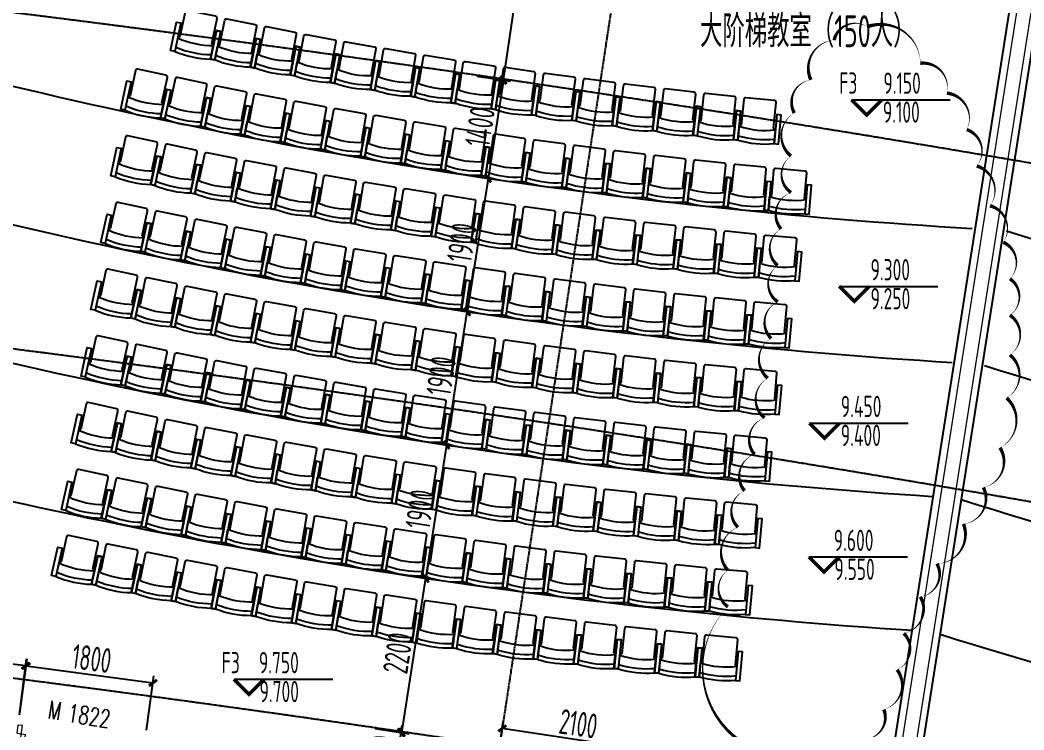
# Model space of a CAD drawing. Header units: millimetres. Extents: x 11515858 to 24947533, y -12764720 to -6305528.
# Drawn here: x 11817534 to 11831666, y -6393279 to -6383283 of the extents above; entities that cross this region are included whole.
import ezdxf
from ezdxf.enums import TextEntityAlignment as Align

# ---------------------------------------------------------------- set-up
doc = ezdxf.new("R2010")
doc.units = ezdxf.units.MM
doc.header["$LTSCALE"] = 10
for name, pattern in [('A2-RG-AXIS$0$CENTER', [2, 1.25, -0.25, 0.25, -0.25]), ('A2-RG-AXIS$0$DOTE', [2.4200000000000004, 2, -0.2, 0.02, -0.2]), ('A2-RI-F3$0$HIDDEN', [0.375, 0.25, -0.125])]:
    doc.linetypes.add(name, pattern=pattern)
for name, color, linetype in [('A2-RB-F3$0$$34$A-DIMS-100', 1, 'Continuous'), ('A2-RD-F3$0$A-FURN-FIXT', 9, 'Continuous'), ('A2-RD-F3$0$A-STRS', 50, 'Continuous'), ('A2-RG-AXIS$0$A-GRID', 1, 'A2-RG-AXIS$0$CENTER'), ('A2-RI-F3$0$$0$A-SYMB-AREA', 4, 'Continuous'), ('A2-RI-F3$0$$0$A-SYMB-NAME', 4, 'Continuous'), ('A2-RI-F3$0$$2$A-SYMB', 4, 'Continuous'), ('A2-RI-F3$0$A-SYMB-DOOR', 4, 'Continuous'), ('A2-RI-F3$0$an-door', 2, 'Continuous'), ('A2-RI-F3$0$WINDOW_TEXT', 7, 'Continuous')]:
    doc.layers.add(name, color=color, linetype=linetype)
doc.layers.add('A2-RI-F3$0$A-DOOR', color=32, linetype='Continuous', lineweight=5)
doc.layers.add('A2-RI-F3$0$A-WALL', color=7, linetype='Continuous', lineweight=5)
doc.styles.add('A2-RB-F3$0$$0$XD2008', font='hzs.shx', dxfattribs={"width": 0.7, "bigfont": 'hztxt.shx'})
doc.styles.add('A2-RI-F3$0$$0$ECADI', font='hzs.shx', dxfattribs={"width": 0.7, "bigfont": 'hztxt.shx'})
doc.styles.add('A2-RI-F3$0$$0$XD2008', font='hzs.shx', dxfattribs={"width": 0.7, "bigfont": 'hztxt.shx'})
doc.styles.add('A2-RI-F3$0$ECADI-TXT', font='simplex.shx', dxfattribs={"bigfont": 'hztxt.shx'})
doc.styles.add('A2-RI-F3$0$SIMPLEX', font='simplex.shx', dxfattribs={"width": 0.7})
doc.dimstyles.new('A2-RB-F3$0$$0$XD100$0', dxfattribs={"dimscale": 100, "dimtxt": 3.5, "dimasz": 1, "dimexe": 1, "dimexo": 2, "dimgap": 0.5, "dimtad": 1, "dimdec": 0, "dimdsep": 46, "dimtxsty": 'A2-RB-F3$0$$0$XD2008', "dimblk1": 'A2-RB-F3$0$$20$_ArchTick', "dimblk2": 'A2-RB-F3$0$$20$_ArchTick', "dimsah": 1, "dimcen": 2.5, "dimclrt": 4, "dimaunit": 1, "dimadec": 0, "dimazin": 0, "dimtfac": 1, "dimtdec": 0, "dimtix": 1, "dimtmove": 2, "dimatfit": 3, "dimfxl": 0, "dimtolj": 1, "dimtzin": 0, "dimarcsym": 0})

# ---------------------------------------------------------------- blocks, each defined once
blk = doc.blocks.new('A2-RG-AXIS')
at = {"layer": 'A2-RG-AXIS$0$A-GRID', "linetype": 'A2-RG-AXIS$0$DOTE'}
blk.add_line((11827609.0146798, -6371560.369619829), (11821587.23330695, -6411306.779976853), dxfattribs=at)
for radius, end in [(316699.9999999902, 95.40764403072032), (313399.9999999902, 95.40764402400131), (308699.9999999902, 95.4076440106419), (304099.9999999902, 95.40764399720393)]:
    blk.add_arc((11778730.70926435, -6694178.721949182), radius, 75.58928463849298, end, dxfattribs=at)
blk = doc.blocks.new('A2-RB-F3$0$$20$_ArchTick')
at = {"color": 0, "linetype": 'ByBlock', "const_width": 0.4}
blk.add_lwpolyline([(-0.5, -0.5), (0.5, 0.5)], dxfattribs=at)
blk = doc.blocks.new('*D1116')
at = {"layer": 'A2-RB-F3$0$$34$A-DIMS-100', "color": 0, "lineweight": -2, "transparency": 16777216}
for p, q in [((11824340.13647945, -6384124.379625528), (11824723.4211631, -6381502.25831643)), ((11824345.62859357, -6381447.035049303), (11824822.36964915, -6381516.721964257)), ((11823962.34390993, -6384069.156358401), (11824439.0849655, -6384138.843273355))]:
    blk.add_line(p, q, dxfattribs=at)
at = {"layer": 'Defpoints', "color": 0, "transparency": 16777216}
for p in [(11824147.73162147, -6381418.107753651), (11824723.4211631, -6381502.25831643), (11823764.44693783, -6384040.229062749)]:
    blk.add_point(p, dxfattribs=at)
at = {"layer": 'A2-RB-F3$0$$34$A-DIMS-100', "color": 0, "lineweight": -2, "transparency": 16777216, "xscale": 100, "yscale": 100, "zscale": 100}
for p, rotation in [((11824723.4211631, -6381502.25831643), 81.68377097759502), ((11824340.13647945, -6384124.379625528), 261.683770977595)]:
    blk.add_blockref('A2-RB-F3$0$$20$_ArchTick', p, dxfattribs=dict(at, rotation=rotation))
at = {"layer": 'A2-RB-F3$0$$34$A-DIMS-100', "color": 4, "transparency": 16777216, "insert": (11824309.14472766, -6382780.77576337), "char_height": 350, "attachment_point": 5, "rotation": 81.68377097759502, "style": 'A2-RB-F3$0$$0$XD2008'}
blk.add_mtext('\\A1;2650', dxfattribs=at)
blk = doc.blocks.new('*D1117')
at = {"layer": 'A2-RB-F3$0$$34$A-DIMS-100', "color": 0, "lineweight": -2, "transparency": 16777216}
for p, q in [((11823962.06020569, -6384071.034847396), (11824437.48386091, -6384145.148285718)), ((11824338.67722698, -6384129.745393394), (11824123.10408838, -6385512.606205714)), ((11823746.48706709, -6385453.895659716), (11824221.91072231, -6385528.009098037))]:
    blk.add_line(p, q, dxfattribs=at)
at = {"layer": 'Defpoints', "color": 0, "transparency": 16777216}
for p in [(11823764.44693783, -6384040.22906275), (11823548.87379923, -6385423.089875069), (11824123.10408838, -6385512.606205714)]:
    blk.add_point(p, dxfattribs=at)
at = {"layer": 'A2-RB-F3$0$$34$A-DIMS-100', "color": 0, "lineweight": -2, "transparency": 16777216, "xscale": 100, "yscale": 100, "zscale": 100}
for p, rotation in [((11824338.67722698, -6384129.745393394), 81.13951866220734), ((11824123.10408838, -6385512.606205714), 261.1395186622074)]:
    blk.add_blockref('A2-RB-F3$0$$20$_ArchTick', p, dxfattribs=dict(at, rotation=rotation))
at = {"layer": 'A2-RB-F3$0$$34$A-DIMS-100', "color": 4, "transparency": 16777216, "insert": (11824008.57573134, -6384786.519291828), "char_height": 350, "attachment_point": 5, "rotation": 81.13951866220734, "style": 'A2-RB-F3$0$$0$XD2008'}
blk.add_mtext('\\A1;1400', dxfattribs=at)
blk = doc.blocks.new('*D1118')
at = {"layer": 'A2-RB-F3$0$$34$A-DIMS-100', "color": 0, "lineweight": -2, "transparency": 16777216}
for p, q in [((11823746.48318769, -6385453.920535005), (11824221.32916574, -6385528.005147)), ((11824122.52447151, -6385512.589817032), (11823829.63355823, -6387389.87672495)), ((11823453.59227442, -6387331.207442923), (11823928.43825246, -6387405.292054918))]:
    blk.add_line(p, q, dxfattribs=at)
at = {"layer": 'Defpoints', "color": 0, "transparency": 16777216}
for p in [(11823548.87379923, -6385423.089875069), (11823255.98288595, -6387300.376782987), (11823829.63355823, -6387389.87672495)]:
    blk.add_point(p, dxfattribs=at)
at = {"layer": 'A2-RB-F3$0$$34$A-DIMS-100', "color": 0, "lineweight": -2, "transparency": 16777216, "xscale": 100, "yscale": 100, "zscale": 100}
for p, rotation in [((11824122.52447151, -6385512.589817032), 81.13230627687877), ((11823829.63355823, -6387389.87672495), 261.1323062768788)]:
    blk.add_blockref('A2-RB-F3$0$$20$_ArchTick', p, dxfattribs=dict(at, rotation=rotation))
at = {"layer": 'A2-RB-F3$0$$34$A-DIMS-100', "color": 4, "transparency": 16777216, "insert": (11823753.76845285, -6386416.548778562), "char_height": 350, "attachment_point": 5, "rotation": 81.13230627687878, "style": 'A2-RB-F3$0$$0$XD2008'}
blk.add_mtext('\\A1;1900', dxfattribs=at)
blk = doc.blocks.new('*D1119')
at = {"layer": 'A2-RB-F3$0$$34$A-DIMS-100', "color": 0, "lineweight": -2, "transparency": 16777216}
for p, q in [((11823453.59227441, -6387331.207442917), (11823928.43825343, -6387405.292055064)), ((11823536.74264591, -6389267.163633015), (11823829.63355919, -6387389.876725096)), ((11823160.70136113, -6389208.494350836), (11823635.54734014, -6389282.578962983))]:
    blk.add_line(p, q, dxfattribs=at)
at = {"layer": 'Defpoints', "color": 0, "transparency": 16777216}
for p in [(11823255.98288595, -6387300.376782981), (11823829.63355919, -6387389.876725096), (11822963.09197267, -6389177.663690899)]:
    blk.add_point(p, dxfattribs=at)
at = {"layer": 'A2-RB-F3$0$$34$A-DIMS-100', "color": 0, "lineweight": -2, "transparency": 16777216, "xscale": 100, "yscale": 100, "zscale": 100}
for p, rotation in [((11823829.63355919, -6387389.876725096), 81.13230627665679), ((11823536.74264591, -6389267.163633015), 261.1323062766568)]:
    blk.add_blockref('A2-RB-F3$0$$20$_ArchTick', p, dxfattribs=dict(at, rotation=rotation))
at = {"layer": 'A2-RB-F3$0$$34$A-DIMS-100', "color": 4, "transparency": 16777216, "insert": (11823460.87754053, -6388293.835686627), "char_height": 350, "attachment_point": 5, "rotation": 81.13230627665679, "style": 'A2-RB-F3$0$$0$XD2008'}
blk.add_mtext('\\A1;1900', dxfattribs=at)
blk = doc.blocks.new('*D1120')
at = {"layer": 'A2-RB-F3$0$$34$A-DIMS-100', "color": 0, "lineweight": -2, "transparency": 16777216}
for p, q in [((11823160.70136113, -6389208.494350839), (11823635.54734014, -6389282.578962982)), ((11823536.74264591, -6389267.163633015), (11823243.85173264, -6391144.450540936)), ((11822867.81044786, -6391085.78125876), (11823342.65642687, -6391159.865870902))]:
    blk.add_line(p, q, dxfattribs=at)
at = {"layer": 'Defpoints', "color": 0, "transparency": 16777216}
for p in [(11822963.09197267, -6389177.663690906), (11822670.2010594, -6391054.950598827), (11823243.85173264, -6391144.450540936)]:
    blk.add_point(p, dxfattribs=at)
at = {"layer": 'A2-RB-F3$0$$34$A-DIMS-100', "color": 0, "lineweight": -2, "transparency": 16777216, "xscale": 100, "yscale": 100, "zscale": 100}
for p, rotation in [((11823536.74264591, -6389267.163633015), 81.1323062772248), ((11823243.85173264, -6391144.450540936), 261.1323062772248)]:
    blk.add_blockref('A2-RB-F3$0$$20$_ArchTick', p, dxfattribs=dict(at, rotation=rotation))
at = {"layer": 'A2-RB-F3$0$$34$A-DIMS-100', "color": 4, "transparency": 16777216, "insert": (11823167.98662726, -6390171.122594549), "char_height": 350, "attachment_point": 5, "rotation": 81.13230627722479, "style": 'A2-RB-F3$0$$0$XD2008'}
blk.add_mtext('\\A1;1900', dxfattribs=at)
blk = doc.blocks.new('*D1121')
at = {"layer": 'A2-RB-F3$0$$34$A-DIMS-100', "color": 0, "lineweight": -2, "transparency": 16777216}
for p, q in [((11822867.86023889, -6391085.460413046), (11823342.82525163, -6391158.773953743)), ((11822908.39661888, -6393317.712275101), (11823243.99566189, -6391143.519046634)), ((11822532.26119588, -6393259.653641513), (11823007.22620863, -6393332.96718221))]:
    blk.add_line(p, q, dxfattribs=at)
at = {"layer": 'Defpoints', "color": 0, "transparency": 16777216}
for p in [(11822670.2010594, -6391054.950598827), (11823243.99566189, -6391143.519046634), (11822334.60201639, -6393229.143827292)]:
    blk.add_point(p, dxfattribs=at)
at = {"layer": 'A2-RB-F3$0$$34$A-DIMS-100', "color": 0, "lineweight": -2, "transparency": 16777216, "xscale": 100, "yscale": 100, "zscale": 100}
for p, rotation in [((11823243.99566189, -6391143.519046634), 81.22532202779152), ((11822908.39661888, -6393317.712275101), 261.2253220277915)]:
    blk.add_blockref('A2-RB-F3$0$$20$_ArchTick', p, dxfattribs=dict(at, rotation=rotation))
at = {"layer": 'A2-RB-F3$0$$34$A-DIMS-100', "color": 4, "transparency": 16777216, "insert": (11822853.82956346, -6392196.29211987), "char_height": 350, "attachment_point": 5, "rotation": 81.22532202779152, "style": 'A2-RB-F3$0$$0$XD2008'}
blk.add_mtext('\\A1;2200', dxfattribs=at)
blk = doc.blocks.new('*D1122')
at = {"layer": 'A2-RB-F3$0$$34$A-DIMS-100', "color": 0, "lineweight": -2, "transparency": 16777216}
for p, q in [((11822896.1618068, -6393311.517202786), (11822910.67516989, -6393212.575996548)), ((11822532.48442887, -6393258.170553466), (11822995.10301304, -6393326.030565873)), ((11822896.1618068, -6393311.517202786), (11822809.13816156, -6393904.779038825)), ((11822445.46078362, -6393851.432389506), (11822908.0793678, -6393919.292401912)), ((11822809.13816156, -6393904.779038825), (11822794.62479847, -6394003.720245063))]:
    blk.add_line(p, q, dxfattribs=at)
at = {"layer": 'Defpoints', "color": 0, "transparency": 16777216}
for p in [(11822334.60201639, -6393229.143827293), (11822247.57837115, -6393822.405663333), (11822809.13816156, -6393904.779038825)]:
    blk.add_point(p, dxfattribs=at)
at = {"layer": 'A2-RB-F3$0$$34$A-DIMS-100', "color": 0, "lineweight": -2, "transparency": 16777216, "xscale": 100, "yscale": 100, "zscale": 100}
for p, rotation in [((11822896.1618068, -6393311.517202786), 261.6549824691124), ((11822809.13816156, -6393904.779038825), 81.65498246911244)]:
    blk.add_blockref('A2-RB-F3$0$$20$_ArchTick', p, dxfattribs=dict(at, rotation=rotation))
at = {"layer": 'A2-RB-F3$0$$34$A-DIMS-100', "color": 4, "transparency": 16777216, "insert": (11822630.03227014, -6393575.49305386), "char_height": 350, "attachment_point": 5, "rotation": 81.65498246911244, "style": 'A2-RB-F3$0$$0$XD2008'}
blk.add_mtext('\\A1;600', dxfattribs=at)
blk = doc.blocks.new('*D1075')
at = {"layer": 'A2-RB-F3$0$$34$A-DIMS-100', "color": 0, "lineweight": -2, "transparency": 16777216}
for p, q in [((11817531.5082388, -6393042.39896467), (11817634.13978272, -6392277.990889242)), ((11817620.83290837, -6392377.101570276), (11819404.82516697, -6392616.625308625)), ((11819315.5004974, -6393281.92270302), (11819418.13204133, -6392517.514627592))]:
    blk.add_line(p, q, dxfattribs=at)
at = {"layer": 'Defpoints', "color": 0, "transparency": 16777216}
for p in [(11819404.82516697, -6392616.625308625), (11817504.89449009, -6393240.620326737), (11819288.8867487, -6393480.144065087)]:
    blk.add_point(p, dxfattribs=at)
at = {"layer": 'A2-RB-F3$0$$34$A-DIMS-100', "color": 0, "lineweight": -2, "transparency": 16777216, "xscale": 100, "yscale": 100, "zscale": 100}
for p, rotation in [((11817620.83290837, -6392377.101570276), 172.353040522138), ((11819404.82516697, -6392616.625308625), 352.353040522138)]:
    blk.add_blockref('A2-RB-F3$0$$20$_ArchTick', p, dxfattribs=dict(at, rotation=rotation))
at = {"layer": 'A2-RB-F3$0$$34$A-DIMS-100', "color": 4, "transparency": 16777216, "insert": (11818542.76950496, -6392273.864407125), "char_height": 350, "attachment_point": 5, "rotation": 352.353040522138, "style": 'A2-RB-F3$0$$0$XD2008'}
blk.add_mtext('\\A1;1800', dxfattribs=at)
blk = doc.blocks.new('*D1021')
at = {"layer": 'A2-RB-F3$0$$34$A-DIMS-100', "color": 0, "lineweight": -2, "transparency": 16777216}
for p, q in [((11815569.9997643, -6392827.775907787), (11815666.62942337, -6392037.330739601)), ((11817609.96359667, -6392375.642226379), (11815654.49504367, -6392136.591793542)), ((11817525.4683173, -6393066.826340625), (11817622.09797636, -6392276.381172439))]:
    blk.add_line(p, q, dxfattribs=at)
at = {"layer": 'Defpoints', "color": 0, "transparency": 16777216}
for p in [(11815654.49504367, -6392136.591793542), (11815545.73100491, -6393026.298015667), (11817501.1995579, -6393265.348448506)]:
    blk.add_point(p, dxfattribs=at)
at = {"layer": 'A2-RB-F3$0$$34$A-DIMS-100', "color": 0, "lineweight": -2, "transparency": 16777216, "xscale": 100, "yscale": 100, "zscale": 100}
for p, rotation in [((11815654.49504367, -6392136.591793542), 173.030336740541), ((11817609.96359667, -6392375.642226379), 353.030336740541)]:
    blk.add_blockref('A2-RB-F3$0$$20$_ArchTick', p, dxfattribs=dict(at, rotation=rotation))
at = {"layer": 'A2-RB-F3$0$$34$A-DIMS-100', "color": 4, "transparency": 16777216, "insert": (11816659.53167449, -6392032.779638595), "char_height": 350, "attachment_point": 5, "rotation": 353.030336740541, "style": 'A2-RB-F3$0$$0$XD2008'}
blk.add_mtext('\\A1;1970', dxfattribs=at)
blk = doc.blocks.new('*D1023')
at = {"layer": 'A2-RB-F3$0$$34$A-DIMS-100', "color": 0, "lineweight": -2, "transparency": 16777216}
for p, q in [((11824208.28015359, -6394006.924646011), (11824336.99971139, -6393158.214749005)), ((11826398.7302278, -6393572.050612263), (11824322.00469394, -6393257.084104478)), ((11826285.00568745, -6394321.891153796), (11826413.72524525, -6393473.18125679))]:
    blk.add_line(p, q, dxfattribs=at)
at = {"layer": 'Defpoints', "color": 0, "transparency": 16777216}
for p in [(11824322.00469394, -6393257.084104478), (11824178.29011869, -6394204.663356956), (11826255.01565255, -6394519.629864741)]:
    blk.add_point(p, dxfattribs=at)
at = {"layer": 'A2-RB-F3$0$$34$A-DIMS-100', "color": 0, "lineweight": -2, "transparency": 16777216, "xscale": 100, "yscale": 100, "zscale": 100}
for p, rotation in [((11824322.00469394, -6393257.084104478), 171.3759608895118), ((11826398.7302278, -6393572.050612263), 351.3759608895118)]:
    blk.add_blockref('A2-RB-F3$0$$20$_ArchTick', p, dxfattribs=dict(at, rotation=rotation))
at = {"layer": 'A2-RB-F3$0$$34$A-DIMS-100', "color": 4, "transparency": 16777216, "insert": (11825394.10625013, -6393192.111308556), "char_height": 350, "attachment_point": 5, "rotation": 351.3759608895118, "style": 'A2-RB-F3$0$$0$XD2008'}
blk.add_mtext('\\A1;2100', dxfattribs=at)
blk = doc.blocks.new('A2-RD-F3$0$LEC-SEAT')
for p, q in [((-21, -0.8761491314508021), (-21, -8.01554912024585)), ((-21.00000000001455, -8.01554912024585), (-20, -8.744507682713447)), ((-20, -8.744507682713447), (-20, -21.93965517242032)), ((-2.25, -8.01554912024585), (-3.25, -8.744507682698895)), ((-3.25, -21.93965517242032), (-3.25, -8.744507682698895)), ((-19, -22.93965517242032), (-4.25, -22.93965517242032))]:
    blk.add_line(p, q)
for points in [[(-21, -0.8761491314508021), (-23.25, -0.8761491314508021), (-23.25, -15.8761491314508), (-21, -15.8761491314508)], [(-2.25, -0.8761491314508021), (0, -0.8761491314508021), (0, -15.8761491314508), (-2.25, -15.8761491314508)]]:
    blk.add_lwpolyline(points, close=True)
for centre, radius, start, end in [((-11.625, -50.59541755951068), 50.5954175595173, 79.32175774559357, 100.678242254391), ((-11.625, -50.64130033686524), 48.39130033686291, 78.82927160819938, 101.1707283917877), ((-11.625, -50.78023831768951), 43.78023831768208, 77.63505639583515, 102.3649436041496), ((-19, -21.93965517242032), 1, 180, 270), ((-4.25, -21.93965517242032), 1, 269.999999999999, 359.9999999999994)]:
    blk.add_arc(centre, radius, start, end)
blk = doc.blocks.new('A2-RD-F3')
at = {"layer": 'A2-RD-F3$0$A-STRS', "linetype": 'Continuous'}
for centre, radius, start, end in [((11835498.96545657, -6308981.510861381), 77369.99999999999, 255.6008185169634, 266.6213380605789), ((11835498.96545657, -6308981.510861381), 79269.99999999999, 255.780819097825, 266.4986418250027), ((11855072.76788899, -6312584.304883929), 77369.99999999999, 252.2005626699209, 263.3480244192044), ((11835498.96545657, -6308981.510861381), 81169.99999999999, 255.9523255642378, 266.3817109844599), ((11855072.76788899, -6312584.304883929), 79269.99999999999, 252.4043072161278, 263.1818805580911), ((11835498.96545657, -6308981.510861381), 83069.99999999999, 256.1159267729764, 266.2701480408895), ((11855072.76788899, -6312584.304883929), 81169.99999999999, 252.5984157691545, 263.0235677262431), ((11855072.76788899, -6312584.304883929), 83069.99999999999, 252.7835582734223, 262.8725438586757)]:
    blk.add_arc(centre, radius, start, end, dxfattribs=at)
at = {"layer": 'A2-RD-F3$0$A-FURN-FIXT', "linetype": 'Continuous'}
for p, xscale, yscale, zscale, rotation in [((11819647.42755386, -6383736.636865673), 27.37254901960839, 27.37254901960839, 27.37254901960839, 168.1341564674605), ((11820832.16108014, -6383982.276855429), -27.37254901960839, 27.37254901960839, 27.37254901960838, 168.5641564672787), ((11821395.44327162, -6384090.236801109), -27.37254901960839, 27.37254901960838, 27.37254901960838, 168.9941564672784), ((11821958.94711272, -6384197.47279908), -27.37254901960839, 27.37254901960838, 27.37254901960838, 169.5141263773486), ((11822523.94178787, -6384296.079057305), -27.37254901960838, 27.37254901960838, 27.37254901960838, 169.9441263773487), ((11823089.66057651, -6384390.442340962), -27.3725490196083, 27.3725490196083, 27.37254901960838, 170.3741263773487), ((11823656.07161537, -6384480.557335164), -27.37254901960842, 27.37254901960842, 27.37254901960838, 170.8041263773486), ((11824223.1430022, -6384566.418964331), -27.37254901960825, 27.37254901960825, 27.37254901960838, 171.2341263773486), ((11818945.53187719, -6384563.237001323), 27.37254901960837, 27.37254901960837, 27.37254901960837, 167.7941263785461), ((11824160.94983225, -6384557.164692578), 27.37254901960805, 27.37254901960805, 27.37254901960805, 171.8389796725835), ((11824728.45272353, -6384640.126403683), 27.37254901960839, 27.37254901960839, 27.37254901960839, 172.2689796725834), ((11819506.32002361, -6384683.429226388), 27.37254901960835, 27.37254901960835, 27.37254901960835, 168.2241263779843), ((11820691.43781048, -6384927.20856117), -27.3725490196083, 27.3725490196083, 27.37254901960838, 168.6541263773486), ((11825296.56224775, -6384718.826757015), 27.37254901960835, 27.37254901960835, 27.37254901960835, 172.6989796725835), ((11825865.24640699, -6384793.261319897), 27.3725490196079, 27.3725490196079, 27.3725490196079, 173.1289796725836), ((11821254.88883383, -6385034.283868336), -27.37254901960887, 27.37254901960887, 27.37254901960838, 169.0841263773486), ((11826434.47317096, -6384863.425899911), 27.37254901960839, 27.37254901960839, 27.37254901960839, 173.5589796725835), ((11827004.21047885, -6384929.316545147), 27.37254901960829, 27.37254901960829, 27.37254901960829, 173.9889796725834), ((11821819.12757304, -6385137.127547286), -27.37254901960839, 27.37254901960838, 27.37254901960838, 169.5141263773486), ((11827574.42624103, -6384990.929544409), 27.37254901960779, 27.37254901960779, 27.37254901960779, 174.4189796725834), ((11822384.1222482, -6385235.733805516), -27.37254901960838, 27.37254901960838, 27.37254901960838, 169.9441263773487), ((11822949.84103683, -6385330.097089166), -27.3725490196083, 27.3725490196083, 27.37254901960838, 170.3741263773487), ((11823516.2520757, -6385420.21208337), -27.37254901960842, 27.37254901960842, 27.37254901960838, 170.8041263773486), ((11818806.26306783, -6385500.29873404), 27.37254901960838, 27.37254901960838, 27.37254901960838, 167.7941263779842), ((11824083.32346252, -6385506.07371254), -27.37254901960825, 27.37254901960825, 27.37254901960838, 171.2341263773486), ((11824021.13029257, -6385496.819440785), 27.37254901960805, 27.37254901960805, 27.37254901960805, 171.8389796725835), ((11819366.50048494, -6385623.083967653), 27.37254901960835, 27.37254901960835, 27.37254901960835, 168.2241263779843), ((11824588.63318385, -6385579.781151888), 27.37254901960839, 27.37254901960839, 27.37254901960839, 172.2689796725834), ((11825156.74270807, -6385658.481505222), 27.37254901960835, 27.37254901960835, 27.37254901960835, 172.6989796725835), ((11820551.61827182, -6385866.863302437), -27.3725490196083, 27.3725490196083, 27.37254901960838, 168.6541263773486), ((11825725.42686731, -6385732.916068104), 27.3725490196079, 27.3725490196079, 27.3725490196079, 173.1289796725836), ((11821115.06929517, -6385973.9386096), -27.37254901960887, 27.37254901960887, 27.37254901960838, 169.0841263773486), ((11826294.65363128, -6385803.080648117), 27.37254901960839, 27.37254901960839, 27.37254901960839, 173.5589796725835), ((11826864.39093917, -6385868.971293353), 27.37254901960829, 27.37254901960829, 27.37254901960829, 173.9889796725834), ((11827434.60670135, -6385930.584292616), 27.37254901960779, 27.37254901960779, 27.37254901960779, 174.4189796725834), ((11821679.30803437, -6386076.782288553), -27.37254901960839, 27.37254901960838, 27.37254901960838, 169.5141263773486), ((11822244.30270954, -6386175.388546782), -27.37254901960838, 27.37254901960838, 27.37254901960838, 169.9441263773487), ((11828639.9748522, -6386040.433151265), -27.37254901960792, 27.37254901960792, 27.37254901960838, 174.9795238186451), ((11822810.02149817, -6386269.75183043), -27.3725490196083, 27.3725490196083, 27.37254901960838, 170.3741263773487), ((11823376.43253703, -6386359.866824634), -27.37254901960842, 27.37254901960842, 27.37254901960838, 170.8041263773486), ((11823943.50392386, -6386445.728453807), -27.37254901960825, 27.37254901960825, 27.37254901960838, 171.2341263773486), ((11818666.44353015, -6386439.953468611), 27.37254901960838, 27.37254901960838, 27.37254901960838, 167.7941263779842), ((11823881.31075391, -6386436.474182051), 27.37254901960805, 27.37254901960805, 27.37254901960805, 171.8389796725835), ((11819226.68094726, -6386562.738702227), 27.37254901960835, 27.37254901960835, 27.37254901960835, 168.2241263779843), ((11824448.81364519, -6386519.435893155), 27.37254901960839, 27.37254901960839, 27.37254901960839, 172.2689796725834), ((11825016.92316941, -6386598.136246487), 27.37254901960835, 27.37254901960835, 27.37254901960835, 172.6989796725835), ((11820411.79873414, -6386806.518037011), -27.3725490196083, 27.3725490196083, 27.37254901960838, 168.6541263773486), ((11825585.60732864, -6386672.570809369), 27.3725490196079, 27.3725490196079, 27.3725490196079, 173.1289796725836), ((11826154.83409263, -6386742.735389384), 27.37254901960839, 27.37254901960839, 27.37254901960839, 173.5589796725835), ((11820975.24975749, -6386913.593344174), -27.37254901960887, 27.37254901960887, 27.37254901960838, 169.0841263773486), ((11821539.48849669, -6387016.437023127), -27.37254901960839, 27.37254901960838, 27.37254901960838, 169.5141263773486), ((11826724.57140051, -6386808.626034618), 27.37254901960829, 27.37254901960829, 27.37254901960829, 173.9889796725834), ((11827294.78716269, -6386870.239033881), 27.37254901960779, 27.37254901960779, 27.37254901960779, 174.4189796725834), ((11828499.53878812, -6386982.069503381), -27.37254901960832, 27.37254901960832, 27.37254901960838, 174.8489796728964), ((11822104.48317186, -6387115.043281352), -27.37254901960838, 27.37254901960838, 27.37254901960838, 169.9441263773487), ((11822670.20196049, -6387209.406565003), -27.3725490196083, 27.3725490196083, 27.37254901960838, 170.3741263773487), ((11823236.61299935, -6387299.52155921), -27.37254901960842, 27.37254901960842, 27.37254901960838, 170.8041263773486), ((11823803.68438618, -6387385.383188378), -27.37254901960825, 27.37254901960825, 27.37254901960838, 171.2341263773486), ((11818526.62399342, -6387379.608196731), 27.37254901960838, 27.37254901960838, 27.37254901960838, 167.7941263779842), ((11823741.49121623, -6387376.128916624), 27.37254901960805, 27.37254901960805, 27.37254901960805, 171.8389796725835), ((11824308.99410751, -6387459.090627727), 27.37254901960839, 27.37254901960839, 27.37254901960839, 172.2689796725834), ((11819086.86141052, -6387502.393430344), 27.37254901960835, 27.37254901960835, 27.37254901960835, 168.2241263779843), ((11820271.9791974, -6387746.172765127), -27.3725490196083, 27.3725490196083, 27.37254901960838, 168.6541263773486), ((11824877.10363173, -6387537.790981061), 27.37254901960835, 27.37254901960835, 27.37254901960835, 172.6989796725835), ((11825445.78779097, -6387612.22554394), 27.3725490196079, 27.3725490196079, 27.3725490196079, 173.1289796725836), ((11820835.43022075, -6387853.248072292), -27.37254901960887, 27.37254901960887, 27.37254901960838, 169.0841263773486), ((11826015.01455494, -6387682.390123957), 27.37254901960839, 27.37254901960839, 27.37254901960839, 173.5589796725835), ((11826584.75186283, -6387748.280769191), 27.37254901960829, 27.37254901960829, 27.37254901960829, 173.9889796725834), ((11821399.66895996, -6387956.091751246), -27.37254901960839, 27.37254901960838, 27.37254901960838, 169.5141263773486), ((11827154.96762501, -6387809.893768455), 27.37254901960779, 27.37254901960779, 27.37254901960779, 174.4189796725834), ((11828359.71925042, -6387921.724237966), -27.3725490196084, 27.37254901960838, 27.37254901960838, 174.8489796719145), ((11821964.66363512, -6388054.69800947), -27.37254901960838, 27.37254901960838, 27.37254901960838, 169.9441263773487), ((11822530.38242376, -6388149.06129312), -27.3725490196083, 27.3725490196083, 27.37254901960838, 170.3741263773487), ((11823096.79346262, -6388239.176287326), -27.37254901960842, 27.37254901960842, 27.37254901960838, 170.8041263773486), ((11818386.80445759, -6388319.262918592), 27.3725490196078, 27.3725490196078, 27.3725490196078, 167.7941263770094), ((11823663.86484944, -6388325.037916495), -27.37254901960825, 27.37254901960825, 27.37254901960838, 171.2341263773486), ((11823601.67167949, -6388315.783644743), 27.37254901960805, 27.37254901960805, 27.37254901960805, 171.8389796725835), ((11818947.04187469, -6388442.048152216), 27.37254901960844, 27.37254901960844, 27.37254901960844, 168.2241263770095), ((11824169.17457077, -6388398.745355848), 27.37254901960839, 27.37254901960839, 27.37254901960839, 172.2689796725834), ((11824737.28409499, -6388477.44570918), 27.37254901960835, 27.37254901960835, 27.37254901960835, 172.6989796725835), ((11820132.15966158, -6388685.827487015), -27.3725490196083, 27.3725490196083, 27.37254901960838, 168.6541263773486), ((11825305.96825423, -6388551.880272058), 27.3725490196079, 27.3725490196079, 27.3725490196079, 173.1289796725836), ((11825875.19501821, -6388622.044852075), 27.37254901960839, 27.37254901960839, 27.37254901960839, 173.5589796725835), ((11820695.61068494, -6388792.90279418), -27.37254901960887, 27.37254901960887, 27.37254901960838, 169.0841263773486), ((11826444.93232609, -6388687.935497309), 27.37254901960829, 27.37254901960829, 27.37254901960829, 173.9889796725834), ((11827015.14808827, -6388749.548496571), 27.37254901960779, 27.37254901960779, 27.37254901960779, 174.4189796725834), ((11821259.84942414, -6388895.746473134), -27.37254901960839, 27.37254901960838, 27.37254901960838, 169.5141263773486), ((11821824.8440993, -6388994.352731363), -27.37254901960838, 27.37254901960838, 27.37254901960838, 169.9441263773487), ((11828219.89971369, -6388861.378966086), -27.3725490196084, 27.37254901960838, 27.37254901960838, 174.8489796719145), ((11822390.56288793, -6389088.716015012), -27.3725490196083, 27.3725490196083, 27.37254901960838, 170.3741263773487), ((11822956.97392679, -6389178.831009216), -27.37254901960842, 27.37254901960842, 27.37254901960838, 170.8041263773486), ((11823524.04531362, -6389264.692638385), -27.37254901960825, 27.37254901960825, 27.37254901960838, 171.2341263773486), ((11818249.6079498, -6389259.32244178), 27.3725490196078, 27.3725490196078, 27.3725490196078, 167.7941263770094), ((11823461.85214367, -6389255.438366631), 27.37254901960805, 27.37254901960805, 27.37254901960805, 171.8389796725835), ((11818809.8453669, -6389382.107675404), 27.37254901960844, 27.37254901960844, 27.37254901960844, 168.2241263770095), ((11824029.35503495, -6389338.400077736), 27.37254901960839, 27.37254901960839, 27.37254901960839, 172.2689796725834), ((11824597.46455917, -6389417.100431067), 27.37254901960835, 27.37254901960835, 27.37254901960835, 172.6989796725835), ((11819994.96315379, -6389625.887010205), -27.3725490196083, 27.3725490196083, 27.37254901960838, 168.6541263773486), ((11825166.14871841, -6389491.534993948), 27.3725490196079, 27.3725490196079, 27.3725490196079, 173.1289796725836), ((11825735.37548239, -6389561.699573965), 27.37254901960839, 27.37254901960839, 27.37254901960839, 173.5589796725835), ((11820558.41417715, -6389732.962317368), -27.37254901960887, 27.37254901960887, 27.37254901960838, 169.0841263773486), ((11821122.65291635, -6389835.805996322), -27.37254901960839, 27.37254901960838, 27.37254901960838, 169.5141263773486), ((11826305.11279027, -6389627.590219201), 27.37254901960829, 27.37254901960829, 27.37254901960829, 173.9889796725834), ((11826875.32855245, -6389689.203218463), 27.37254901960779, 27.37254901960779, 27.37254901960779, 174.4189796725834), ((11828080.08017786, -6389801.033687976), -27.3725490196084, 27.37254901960838, 27.37254901960838, 174.8489796719145), ((11821687.64759151, -6389934.412254551), -27.37254901960838, 27.37254901960838, 27.37254901960838, 169.9441263773487), ((11822253.36638015, -6390028.775538201), -27.3725490196083, 27.3725490196083, 27.37254901960838, 170.3741263773487), ((11822819.77741901, -6390118.890532405), -27.37254901960842, 27.37254901960842, 27.37254901960838, 170.8041263773486), ((11823386.84880583, -6390204.752161574), -27.37254901960825, 27.37254901960825, 27.37254901960838, 171.2341263773486), ((11818112.41408621, -6390199.363847141), 27.3725490196078, 27.3725490196078, 27.3725490196078, 167.7941263770094), ((11823324.65563588, -6390195.49788982), 27.37254901960805, 27.37254901960805, 27.37254901960805, 171.8389796725835), ((11823892.15852716, -6390278.459600925), 27.37254901960839, 27.37254901960839, 27.37254901960839, 172.2689796725834), ((11818672.65150332, -6390322.149080765), 27.37254901960844, 27.37254901960844, 27.37254901960844, 168.2241263770095), ((11819857.7692902, -6390565.928415566), -27.3725490196083, 27.3725490196083, 27.37254901960838, 168.6541263773486), ((11824460.26805138, -6390357.159954255), 27.37254901960835, 27.37254901960835, 27.37254901960835, 172.6989796725835), ((11825028.95221062, -6390431.594517137), 27.3725490196079, 27.3725490196079, 27.3725490196079, 173.1289796725836), ((11820421.22031355, -6390673.00372273), -27.37254901960887, 27.37254901960887, 27.37254901960838, 169.0841263773486), ((11825598.1789746, -6390501.759097152), 27.37254901960839, 27.37254901960839, 27.37254901960839, 173.5589796725835), ((11826167.91628248, -6390567.649742388), 27.37254901960829, 27.37254901960829, 27.37254901960829, 173.9889796725834), ((11820985.45905276, -6390775.847401683), -27.37254901960839, 27.37254901960838, 27.37254901960838, 169.5141263773486), ((11826738.13204466, -6390629.26274165), 27.37254901960779, 27.37254901960779, 27.37254901960779, 174.4189796725834), ((11827942.88367007, -6390741.093211164), -27.3725490196084, 27.37254901960838, 27.37254901960838, 174.8489796719145), ((11821550.45372792, -6390874.453659912), -27.37254901960838, 27.37254901960838, 27.37254901960838, 169.9441263773487), ((11822116.17251656, -6390968.816943562), -27.3725490196083, 27.3725490196083, 27.37254901960838, 170.3741263773487), ((11822682.58355542, -6391058.931937766), -27.37254901960842, 27.37254901960842, 27.37254901960838, 170.8041263773486), ((11817973.32124067, -6391129.07826589), 27.3725490196078, 27.3725490196078, 27.3725490196078, 167.7941263770094), ((11823249.65494224, -6391144.793566934), -27.37254901960825, 27.37254901960825, 27.37254901960838, 171.2341263773486), ((11823187.46177229, -6391135.539295181), 27.37254901960805, 27.37254901960805, 27.37254901960805, 171.8389796725835), ((11818533.55865777, -6391251.863499514), 27.37254901960844, 27.37254901960844, 27.37254901960844, 168.2241263770095), ((11823754.96466357, -6391218.501006286), 27.37254901960839, 27.37254901960839, 27.37254901960839, 172.2689796725834), ((11824323.07418779, -6391297.201359616), 27.37254901960835, 27.37254901960835, 27.37254901960835, 172.6989796725835), ((11819718.67644466, -6391495.642834313), -27.3725490196083, 27.3725490196083, 27.37254901960838, 168.6541263773486), ((11824891.75834703, -6391371.635922497), 27.3725490196079, 27.3725490196079, 27.3725490196079, 173.1289796725836), ((11825460.98511101, -6391441.800502514), 27.37254901960839, 27.37254901960839, 27.37254901960839, 173.5589796725835), ((11820282.12746801, -6391602.718141478), -27.37254901960887, 27.37254901960887, 27.37254901960838, 169.0841263773486), ((11826030.72241889, -6391507.691147749), 27.37254901960829, 27.37254901960829, 27.37254901960829, 173.9889796725834), ((11826600.93818107, -6391569.304147013), 27.37254901960779, 27.37254901960779, 27.37254901960779, 174.4189796725834), ((11820846.36620722, -6391705.561820432), -27.37254901960839, 27.37254901960838, 27.37254901960838, 169.5141263773486), ((11821411.36088237, -6391804.16807866), -27.37254901960838, 27.37254901960838, 27.37254901960838, 169.9441263773487), ((11827805.68980648, -6391681.134616525), -27.3725490196084, 27.37254901960838, 27.37254901960838, 174.8489796719145), ((11821977.07967101, -6391898.531362309), -27.3725490196083, 27.3725490196083, 27.37254901960838, 170.3741263773487), ((11822543.49070987, -6391988.646356514), -27.37254901960842, 27.37254901960842, 27.37254901960838, 170.8041263773486), ((11823110.5620967, -6392074.507985682), -27.37254901960825, 27.37254901960825, 27.37254901960838, 171.2341263773486), ((11823048.36892675, -6392065.253713928), 27.37254901960805, 27.37254901960805, 27.37254901960805, 171.8389796725835), ((11823615.87181803, -6392148.215425033), 27.37254901960839, 27.37254901960839, 27.37254901960839, 172.2689796725834), ((11824183.98134225, -6392226.915778364), 27.37254901960835, 27.37254901960835, 27.37254901960835, 172.6989796725835), ((11824752.66550148, -6392301.350341245), 27.3725490196079, 27.3725490196079, 27.3725490196079, 173.1289796725836), ((11825321.89226547, -6392371.514921261), 27.37254901960839, 27.37254901960839, 27.37254901960839, 173.5589796725835), ((11825891.62957335, -6392437.405566498), 27.37254901960829, 27.37254901960829, 27.37254901960829, 173.9889796725834), ((11826461.84533553, -6392499.01856576), 27.37254901960779, 27.37254901960779, 27.37254901960779, 174.4189796725834), ((11827666.59696094, -6392610.849035273), -27.3725490196084, 27.37254901960838, 27.37254901960838, 174.8489796719145)]:
    blk.add_blockref('A2-RD-F3$0$LEC-SEAT', p, dxfattribs=dict(at, xscale=xscale, yscale=yscale, zscale=zscale, rotation=rotation))
blk = doc.blocks.new('A2-RI-F3$0$$1$5erhfh')
at = {"layer": 'A2-RI-F3$0$$0$A-SYMB-AREA', "style": 'A2-RI-F3$0$$0$ECADI', "width": 0.7}
blk.add_attdef('340M2', text='', height=2.5, dxfattribs=at).set_placement((0, 1.25), align=Align.MIDDLE_LEFT)
at = {"layer": 'A2-RI-F3$0$$0$A-SYMB-NAME', "style": 'A2-RI-F3$0$$0$ECADI', "width": 0.7}
blk.add_attdef('CHINESENAME', (-12.29193252821193, 3.0875), '', height=4.5, dxfattribs=at)
blk = doc.blocks.new('A2-RI-F3$0$$DorLib2D$00000011')
at = {"lineweight": 13}
for p, q in [((-0.483333326873236, 0.3962051976975829), (-0.483333326873236, 0.2345635206386163)), ((-0.4166666602065021, 0.3962051976975829), (-0.4166666602065021, 0.2345635206386163)), ((0.4166666731276649, 0.3962051976975829), (0.4166666731276649, 0.2345635206386163)), ((0.4833333397943989, 0.3962051976975829), (0.4833333397943846, 0.2345635206386163))]:
    blk.add_line(p, q, dxfattribs=at)
for p, q in [((-0.483333326873236, 0.3962051976975829), (-0.4666666602065561, 0.3962051976975829)), ((-0.4666666602065561, 0.4708801651422903), (-0.4666666602065561, -0.06245316819156699)), ((-0.4666666602065561, 0.4708801651422903), (-0.4333333268731963, 0.4708801651422903)), ((-0.4333333268731963, 0.4708801651422903), (-0.4333333268731963, 0.004213498475152733)), ((-0.4166666602065021, 0.3962051976975829), (-0.4333333268731963, 0.3962051976975829)), ((0.4166666731276649, 0.3962051976975829), (0.4333333397943449, 0.3962051976975829)), ((0.4333333397943449, 0.4708801651422903), (0.4333333397943449, 0.004213498475152733)), ((0.4666666731277047, 0.4708801651422903), (0.4333333397943449, 0.4708801651422903)), ((0.4666666731277047, 0.4708801651422903), (0.4666666731277047, -0.06245316819156699)), ((0.4833333397943989, 0.3962051976975829), (0.4666666731277047, 0.3962051976975829)), ((-0.483333326873236, 0.2345635206386163), (-0.4666666602065561, 0.2345635206386163)), ((-0.4166666602065021, 0.2345635206386163), (-0.4333333268731963, 0.2345635206386163)), ((0.4166666731276649, 0.2345635206386163), (0.4333333397943449, 0.2345635206386163)), ((0.4833333397943846, 0.2345635206386163), (0.4666666731277047, 0.2345635206386163)), ((-0.4999999935399302, 0.004213498475152733), (-0.4333333268731963, 0.004213498475152733)), ((-0.499999993539916, 0.004213498475181154), (-0.4999999935399302, -0.06245316819156699)), ((0.5000000064610788, 0.004213498475152733), (0.4333333397943449, 0.004213498475152733)), ((0.5000000064610788, 0.004213498475181154), (0.5000000064610788, -0.06245316819156699)), ((-0.4999999935399302, -0.06245316819156699), (-0.4666666602065561, -0.06245316819156699)), ((0.5000000064610788, -0.06245316819156699), (0.4666666731277047, -0.06245316819156699))]:
    blk.add_line(p, q)
for centre, start, end in [((-0.4666666602065561, 0.004213498475152733), 0, 85.90395624167282), ((0.4666666731277047, 0.004213498475152733), 94.09604375832718, 180)]:
    blk.add_arc(centre, 0.4666666666671333, start, end, dxfattribs=at)
blk = doc.blocks.new('A2-RI-F3$0$door-doublewing')
at = {"layer": 'A2-RI-F3$0$A-DOOR', "color": 4, "xscale": -0.9999999999999998, "rotation": 180}
blk.add_blockref('A2-RI-F3$0$$DorLib2D$00000011', (-6.460084023274248e-09, -0.02911983485822134), dxfattribs=at)
at = {"layer": 'A2-RI-F3$0$WINDOW_TEXT', "style": 'A2-RI-F3$0$SIMPLEX', "flags": 9}
blk.add_attdef('A', text='', height=0.9999999999999998, dxfattribs=at).set_placement((0, 1.5), align=Align.MIDDLE)
blk = doc.blocks.new('A2-RI-F3$0$ECADI-TAG-DOOR')
blk = doc.blocks.new('A2-RI-F3$0$$2$ECADI-TAG-HGHT（国标）')
at = {"color": 1}
blk.add_line((-2.121320343547268, 2.12132034356182), (11.76789873224334, 2.12132034356182), dxfattribs=at)
at = {"color": 1, "const_width": 0.5}
blk.add_lwpolyline([(-2.121320343547268, 2.12132034356182), (0, 0), (2.12132034356182, 2.12132034356182)], dxfattribs=at)
at = {"style": 'A2-RI-F3$0$$0$XD2008', "width": 0.7}
blk.add_attdef('FL', text='', height=3, dxfattribs=at).set_placement((-2.68878502388543, 2.967328765218554), align=Align.RIGHT)
for tag, p in [('F.F.L.', (2.283611041901167, 2.967328765218554)), ('T.O.S.', (2.283611041901167, -1.104423031574697))]:
    blk.add_attdef(tag, p, '', height=3, dxfattribs=at)
blk = doc.blocks.new('A2-RI-F3')
at = {"layer": 'A2-RI-F3$0$A-WALL'}
for p, q in [((11831650.99493266, -6382590.779523958), (11829704.59959628, -6394989.964632958)), ((11831848.17695151, -6382624.333235911), (11829901.7651377, -6395023.623311693))]:
    blk.add_line(p, q, dxfattribs=at)
at = {"layer": 'A2-RI-F3$0$an-door'}
for p, q in [((11829617.09991661, -6394902.532320656), (11831536.8875458, -6382672.847148518)), ((11830011.28063819, -6394970.807529176), (11831931.25133115, -6382739.956180034))]:
    blk.add_line(p, q, dxfattribs=at)
at = {"layer": 'Defpoints', "color": 3}
for points in [[(11829460.79853082, -6383377.923153685, 0, 50, 0.52056705), (11828993.72096945, -6383564.58222667, 0, 50, 0.52056705), (11828993.72096945, -6383564.58222667, 0, 50, 0.52056705), (11828666.77585646, -6384124.583239004, 0, 50, 0.52056705), (11828666.77585646, -6384124.583239004, 0, 50, 0.52056705), (11828433.23707577, -6384591.242818153, 0, 50, 0.52056705), (11828433.23707577, -6384591.242818153, 0, 50, 0.52056705), (11828386.51095967, -6385197.902650388, 0, 50, 0.52056705), (11828386.51095967, -6385197.902650388, 0, 50, 0.52056705), (11828386.51095967, -6385711.23294613, 0, 50, 0.52056705), (11828386.51095967, -6385711.232946131, 0, 50, 0.52056705), (11828246.40146123, -6386224.55134518, 0, 50, 0.52056705), (11828246.40146123, -6386224.551345179, 0, 50, 0.52056705), (11828199.69829508, -6386737.881640922, 0, 50, 0.52056705), (11828199.69829508, -6386737.881640922, 0, 50, 0.52056705), (11828199.69829508, -6387251.211936663, 0, 50, 0.52056705), (11828199.69829508, -6387251.211936663, 0, 50, 0.52056705), (11828106.26901283, -6387764.530335715, 0, 50, 0.52056705), (11828106.26901283, -6387764.530335715, 0, 50, 0.52056705), (11828059.56584669, -6388324.531348048, 0, 50, 0.52056705), (11828059.56584669, -6388324.531348048, 0, 50, 0.52056705), (11828012.86268054, -6388884.52046369, 0, 50, 0.52056705), (11828012.86268054, -6388884.52046369, 0, 50, 0.52056705), (11827872.73023214, -6389397.850759431, 0, 50, 0.52056705), (11827872.73023214, -6389397.85075943, 0, 50, 0.52056705), (11827732.59778375, -6389911.181055172, 0, 50, 0.52056705), (11827732.59778375, -6389911.181055172, 0, 50, 0.52056705), (11827639.19145146, -6390424.499454226, 0, 50, 0.52056705), (11827639.19145146, -6390424.499454226, 0, 50, 0.52056705), (11827499.05900306, -6391031.15928646, 0, 50, 0.52056705), (11827499.05900306, -6391031.15928646, 0, 50, 0.52056705), (11827499.05900306, -6391544.489582202, 0, 50, 0.52056705), (11827499.05900306, -6391544.489582202, 0, 50, 0.52056705), (11827872.73023214, -6393551.128151885, 0, 50, 0.52056705)], [(11829414.09536468, -6393411.127898802, 0, 50, 0.52056705), (11829694.33731151, -6392991.139036244, 0, 50, 0.52056705), (11829694.33731151, -6392991.139036244, 0, 50, 0.52056705), (11829881.17292605, -6392431.149920602, 0, 50, 0.52056705), (11829881.17292605, -6392431.149920602, 0, 50, 0.52056705), (11829974.60220831, -6391917.81962486, 0, 50, 0.52056705), (11829974.60220831, -6391917.81962486, 0, 50, 0.52056705), (11830208.140989, -6391404.489329119, 0, 50, 0.52056705), (11830208.140989, -6391404.489329119, 0, 50, 0.52056705), (11830441.67976968, -6390937.829749968, 0, 50, 0.52056705), (11830441.67976968, -6390937.829749968, 0, 50, 0.52056705), (11830815.32804881, -6390377.840634325, 0, 50, 0.52056705), (11830815.32804881, -6390377.840634324, 0, 50, 0.52056705), (11831095.59294561, -6389864.510338582, 0, 50, 0.52056705), (11831095.59294561, -6389864.510338582, 0, 50, 0.52056705), (11831329.1317263, -6389304.52122294, 0, 50, 0.52056705), (11831329.1317263, -6389304.52122294, 0, 50, 0.52056705), (11831422.53805859, -6388604.519957524, 0, 50, 0.52056705), (11831422.53805859, -6388604.519957524, 0, 50, 0.52056705), (11831469.24122473, -6387997.86012529, 0, 50, 0.52056705), (11831469.24122473, -6387997.86012529, 0, 50, 0.52056705), (11831469.24122473, -6387437.871009648, 0, 50, 0.52056705), (11831469.24122473, -6387437.871009648, 0, 50, 0.52056705), (11831469.24122473, -6386924.540713907, 0, 50, 0.52056705), (11831469.24122473, -6386924.540713907, 0, 50, 0.52056705), (11831375.83489244, -6386411.222314855, 0, 50, 0.52056705), (11831375.83489244, -6386411.222314855, 0, 50, 0.52056705), (11831188.9992779, -6385897.892019113, 0, 50, 0.52056705), (11831188.9992779, -6385897.892019113, 0, 50, 0.52056705), (11831002.16366335, -6385337.902903471, 0, 50, 0.52056705), (11831002.16366335, -6385337.902903471, 0, 50, 0.52056705), (11830862.05416492, -6384824.57260773, 0, 50, 0.52056705), (11830862.05416492, -6384824.57260773, 0, 50, 0.52056705), (11830581.78926812, -6384311.242311987, 0, 50, 0.52056705), (11830581.78926812, -6384311.242311987, 0, 50, 0.52056705), (11830208.140989, -6383891.253449429, 0, 50, 0.52056705), (11830208.140989, -6383891.253449429, 0, 50, 0.52056705), (11829460.79853082, -6383377.923153686, 0, 0, 0)]]:
    blk.add_lwpolyline(points, format="xyseb", dxfattribs=at)
at = {"linetype": 'A2-RI-F3$0$HIDDEN', "ltscale": 3}
blk.add_blockref('A2-RG-AXIS', (0, 0), dxfattribs=at)
ref = blk.add_blockref('A2-RI-F3$0$$1$5erhfh', (11828960.80787367, -6384098.434964024), dxfattribs=dict(xscale=100, yscale=100, zscale=100))
ref.add_attrib('CHINESENAME', '大阶梯教室（150人）', (11827106.14391255, -6383664.756686804), dxfattribs={"layer": 'A2-RI-F3$0$$0$A-SYMB-NAME', "height": 450, "style": 'A2-RI-F3$0$$0$ECADI', "width": 0.7})
at = {"layer": 'A2-RI-F3$0$$2$A-SYMB'}
ref = blk.add_blockref('A2-RI-F3$0$$2$ECADI-TAG-HGHT（国标）', (11829452.56566321, -6384618.047478972), dxfattribs=dict(at, xscale=100, yscale=100, zscale=100))
ref.add_attrib('F.F.L.', '9.150', (11829687.51156479, -6384321.31460245), dxfattribs={"layer": '0', "height": 300, "style": 'A2-RI-F3$0$$0$XD2008', "width": 0.6999999999999998})
ref.add_attrib('T.O.S.', '9.100', (11829680.9267674, -6384728.48978213), dxfattribs={"layer": '0', "height": 300, "style": 'A2-RI-F3$0$$0$XD2008', "width": 0.6999999999999998})
ref.add_attrib('FL', 'F3', dxfattribs={"layer": '0', "height": 300, "style": 'A2-RI-F3$0$$0$XD2008', "width": 0.6999999999999998}).set_placement((11829321.22923331, -6384320.555988259), align=Align.RIGHT)
at = {"layer": 'A2-RI-F3$0$$2$A-SYMB', "xscale": 100, "yscale": 100, "zscale": 100}
for p, values in [((11829278.49813964, -6387245.207200496), {'F.F.L.': '9.300', 'T.O.S.': '9.250'}), ((11828860.10831741, -6389170.215089561), {'F.F.L.': '9.450', 'T.O.S.': '9.400'})]:
    blk.add_blockref('A2-RI-F3$0$$2$ECADI-TAG-HGHT（国标）', p, dxfattribs=at).add_auto_attribs(values)
at = {"layer": 'A2-RI-F3$0$$2$A-SYMB'}
ref = blk.add_blockref('A2-RI-F3$0$$2$ECADI-TAG-HGHT（国标）', (11828851.3766957, -6391055.582962348), dxfattribs=dict(at, xscale=100, yscale=100, zscale=100))
ref.add_attrib('F.F.L.', '9.600', (11828989.00473491, -6390758.850085826), dxfattribs={"layer": '0', "height": 300, "style": 'A2-RI-F3$0$$0$XD2008', "width": 0.6999999999999998})
ref.add_attrib('T.O.S.', '9.550', (11828998.23606723, -6391166.025265506), dxfattribs={"layer": '0', "height": 300, "style": 'A2-RI-F3$0$$0$XD2008', "width": 0.6999999999999998})
ref = blk.add_blockref('A2-RI-F3$0$$2$ECADI-TAG-HGHT（国标）', (11820757.9348473, -6392778.031431766), dxfattribs=dict(at, xscale=100, yscale=100, zscale=100))
ref.add_attrib('F.F.L.', '9.750', (11820895.5628865, -6392481.298555244), dxfattribs={"layer": '0', "height": 300, "style": 'A2-RI-F3$0$$0$XD2008', "width": 0.6999999999999998})
ref.add_attrib('T.O.S.', '9.700', (11820904.79421883, -6392888.473734925), dxfattribs={"layer": '0', "height": 300, "style": 'A2-RI-F3$0$$0$XD2008', "width": 0.6999999999999998})
ref.add_attrib('FL', 'F3', dxfattribs={"layer": '0', "height": 300, "style": 'A2-RI-F3$0$$0$XD2008', "width": 0.6999999999999998}).set_placement((11820626.59841739, -6392480.539941053), align=Align.RIGHT)
at = {"layer": 'A2-RI-F3$0$A-DOOR', "xscale": 1799.999999998281, "yscale": 1799.999999998281, "zscale": 1799.999999998281, "rotation": 352.3530405221595}
blk.add_blockref('A2-RI-F3$0$door-doublewing', (11818393.1956872, -6393385.110317682), dxfattribs=at)
at = {"layer": 'A2-RI-F3$0$A-SYMB-DOOR'}
ref = blk.add_blockref('A2-RI-F3$0$ECADI-TAG-DOOR', (11818206.12223911, -6393894.775119533, -333.3333333332655), dxfattribs=dict(at, xscale=99.99999999937754, yscale=99.99999999937754, zscale=99.99999999937754, rotation=350.9590107909631))
ref.add_attrib('门窗主编号1', 'M', dxfattribs={"height": 250.0000000002097, "rotation": 350.9590106886268, "style": 'A2-RI-F3$0$ECADI-TXT', "width": 0.6999999999999982}).set_placement((11818093.46653792, -6393139.256303557, -333.3333333332655), align=Align.RIGHT)
ref.add_attrib('门窗主编号2', '1822', (11818190.49900461, -6393158.972436834), dxfattribs={"height": 250.0000000002097, "rotation": 350.9590106886268, "style": 'A2-RI-F3$0$ECADI-TXT', "width": 0.6999999999999982})
blk = doc.blocks.new('A2-RB-F3')
at = {"layer": 'A2-RB-F3$0$$34$A-DIMS-100'}
for p1, p2, distance, picture, middle in [((11823764.44693783, -6384040.229062748), (11824147.73162147, -6381418.10775365), -581.8073268349764, '*D1116', (11824309.14472766, -6382780.77576337)), ((11823764.44693783, -6384040.229062748), (11823548.87379923, -6385423.089875068), 581.1657237205013, '*D1117', (11824008.57573134, -6384786.519291828)), ((11823548.87379923, -6385423.089875068), (11823255.98288595, -6387300.376782985), 580.5905040734826, '*D1118', (11823753.76845285, -6386416.548778562)), ((11822963.09197267, -6389177.663690899), (11823255.98288595, -6387300.376782981), -580.5905050445367, '*D1119', (11823460.87754053, -6388293.835686627)), ((11822963.09197267, -6389177.663690906), (11822670.2010594, -6391054.950598827), 580.5905050435317, '*D1120', (11823167.98662726, -6390171.122594549)), ((11822334.60201639, -6393229.143827293), (11822670.2010594, -6391054.950598827), -580.5898860597247, '*D1121', (11822853.82956346, -6392196.29211987)), ((11817501.1995579, -6393265.348448506), (11815545.73100491, -6393026.298015668), -896.3296144932489, '*D1021', (11816659.53167449, -6392032.779638595)), ((11817504.89449009, -6393240.620326736), (11819288.8867487, -6393480.144065086), 871.2671000273676, '*D1075', (11818542.76950496, -6392273.864407125)), ((11826255.01565255, -6394519.629864741), (11824178.29011869, -6394204.663356956), -958.4155251588248, '*D1023', (11825394.10625013, -6393192.111308556)), ((11822334.60201639, -6393229.143827293), (11822247.57837114, -6393822.405663332), 567.5691774648412, '*D1122', (11822630.03227014, -6393575.49305386))]:
    dim = blk.add_aligned_dim(p1=p1, p2=p2, distance=distance, dimstyle='A2-RB-F3$0$$0$XD100$0', dxfattribs=at)
    dim.commit()
    dim.dimension.update_dxf_attribs({"geometry": picture, "text_midpoint": middle})

msp = doc.modelspace()

# ---------------------------------------------------------------- block references
for name in ['A2-RB-F3', 'A2-RI-F3', 'A2-RG-AXIS', 'A2-RD-F3']:
    msp.add_blockref(name, (0, 0))

doc.saveas('drawing.dxf')
